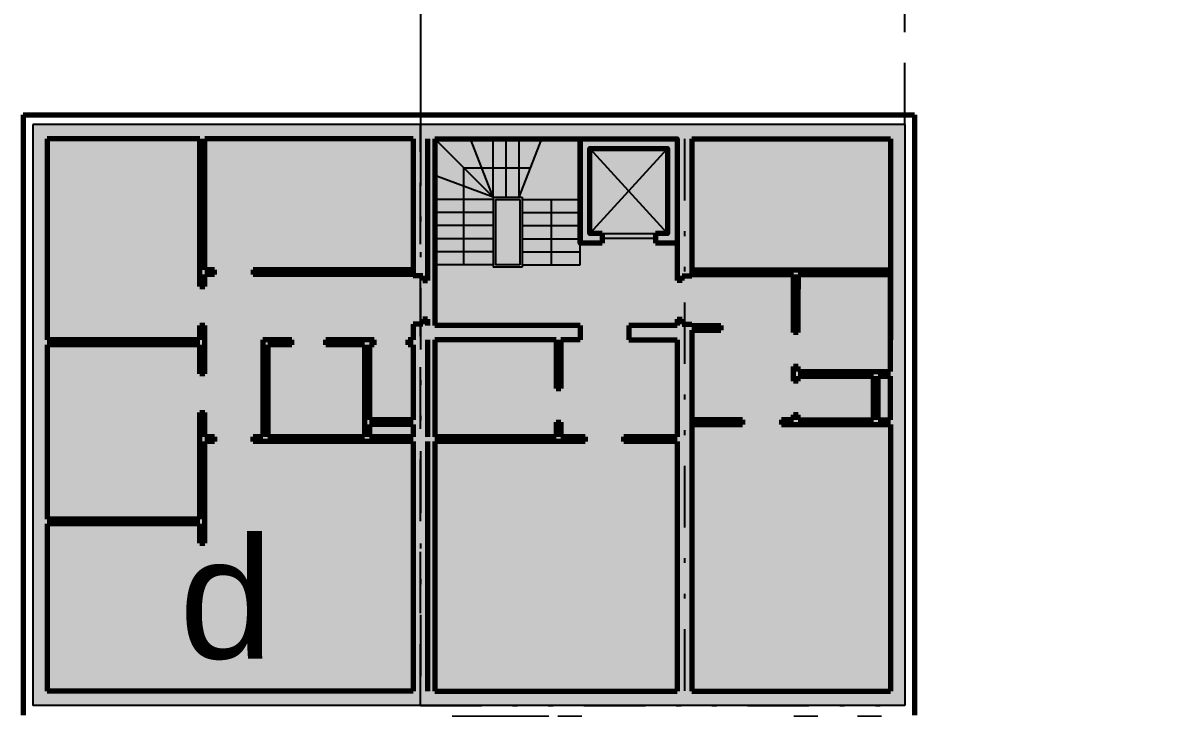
# Model space of a CAD drawing. Header units: metres. Extents: x -664657 to -643449, y -1076720 to -1062383.
# Drawn here: x -643572.14 to -643548.4, y -1071317.28 to -1071303.14 of the extents above; entities that cross this region are included whole.
import ezdxf

# ---------------------------------------------------------------- set-up
doc = ezdxf.new("R2010")
doc.units = ezdxf.units.M
doc.header["$LTSCALE"] = 0.1
doc.linetypes.add('DASHED', pattern=[19.05, 12.7, -6.35])
doc.linetypes.add('DIVIDE', pattern=[31.75, 12.7, -6.35, 0, -6.35, 0, -6.35])
for name, color, linetype in [('AA_THER_popis', 6, 'Continuous'), ('AA_THER_slabá', 4, 'Continuous'), ('AA_THER_srafy', 52, 'Continuous'), ('AA_THER_ZELEŇ', 53, 'Continuous'), ('AA_THER_čerchovaná', 84, 'DIVIDE'), ('AA_THER_čárkovaná', 5, 'DASHED')]:
    doc.layers.add(name, color=color, linetype=linetype)
doc.layers.add('AA_THER_silná', color=1, linetype='Continuous', lineweight=70)
doc.styles.get("Standard").update_dxf_attribs({"font": 'arial.ttf', "width": 0.8})

msp = doc.modelspace()

# ---------------------------------------------------------------- hatches: boundary and pattern name
at = {"layer": 'AA_THER_srafy'}
h = msp.add_hatch(color=31, dxfattribs=at)
h.dxf.hatch_style = 1
h.paths.add_polyline_path([(-643531.936, -1071277.231), (-643563.936, -1071277.231), (-643563.936, -1071287.231), (-643531.936, -1071287.231)])
h.paths.add_polyline_path([(-643563.936, -1071277.231), (-643531.936, -1071277.231), (-643531.936, -1071275.231), (-643571.936, -1071275.231), (-643571.936, -1071287.231), (-643563.936, -1071287.231)])
h.paths.add_polyline_path([(-643563.936, -1071305.231), (-643571.936, -1071305.231), (-643571.936, -1071317.231), (-643563.936, -1071317.231)])
h.paths.add_polyline_path([(-643553.936, -1071305.231), (-643563.936, -1071305.231), (-643563.936, -1071317.231), (-643553.936, -1071317.231)])
h.paths.add_polyline_path([(-643527.936, -1071305.231), (-643541.936, -1071305.231), (-643541.936, -1071317.231), (-643527.936, -1071317.231)], flags=16)
h.paths.add_polyline_path([(-643563.936, -1071335.231), (-643571.936, -1071335.231), (-643571.936, -1071347.231), (-643563.936, -1071347.231)])
h.paths.add_polyline_path([(-643527.936, -1071335.231), (-643563.936, -1071335.231), (-643563.936, -1071347.231), (-643527.936, -1071347.231)])
h.paths.add_polyline_path([(-643563.936, -1071365.623), (-643571.936, -1071367.231), (-643571.936, -1071379.471), (-643538.603, -1071372.769), (-643538.603, -1071368.689), (-643563.936, -1071373.783)])
h.paths.add_polyline_path([(-643538.603, -1071360.529), (-643563.936, -1071365.623), (-643563.936, -1071373.783), (-643538.603, -1071368.689)])
h.paths.add_polyline_path([(-643501.936, -1071275.231), (-643513.936, -1071275.231), (-643513.936, -1071277.231), (-643503.936, -1071277.231), (-643503.936, -1071361.718), (-643513.936, -1071363.729), (-643513.936, -1071367.809), (-643501.936, -1071365.396)])
h.paths.add_polyline_path([(-643503.936, -1071277.231), (-643513.936, -1071277.231), (-643513.936, -1071363.729), (-643503.936, -1071361.718)], flags=17)

# ---------------------------------------------------------------- linework, layer by layer
at = {"layer": 'AA_THER_silná'}
for p, q in [((-643572.136, -1071305.031), (-643553.736, -1071305.031)), ((-643572.136, -1071305.031), (-643572.136, -1071317.431)), ((-643553.736, -1071305.031), (-643553.736, -1071317.431)), ((-643568.486, -1071305.531), (-643571.636, -1071305.531)), ((-643571.636, -1071305.531), (-643571.636, -1071309.681)), ((-643568.486, -1071308.331), (-643568.486, -1071305.531)), ((-643564.086, -1071305.531), (-643568.386, -1071305.531)), ((-643568.386, -1071308.231), (-643568.386, -1071305.531)), ((-643564.086, -1071305.531), (-643564.086, -1071308.356)), ((-643563.786, -1071305.531), (-643563.786, -1071308.456)), ((-643563.636, -1071305.531), (-643563.636, -1071309.381)), ((-643563.636, -1071305.531), (-643560.636, -1071305.531)), ((-643560.636, -1071305.531), (-643560.636, -1071307.681)), ((-643558.636, -1071305.531), (-643558.636, -1071308.456)), ((-643558.336, -1071305.531), (-643554.236, -1071305.531)), ((-643558.336, -1071305.531), (-643558.336, -1071308.356)), ((-643554.236, -1071305.531), (-643554.236, -1071309.681)), ((-643560.186, -1071307.481), (-643560.186, -1071307.681)), ((-643559.086, -1071307.481), (-643559.086, -1071307.681)), ((-643568.186, -1071308.231), (-643568.386, -1071308.231)), ((-643568.186, -1071308.331), (-643568.186, -1071308.231)), ((-643564.086, -1071308.231), (-643567.386, -1071308.231)), ((-643567.386, -1071308.231), (-643567.386, -1071308.331)), ((-643558.336, -1071308.231), (-643554.236, -1071308.231)), ((-643568.486, -1071308.581), (-643568.486, -1071308.331)), ((-643568.186, -1071308.331), (-643568.386, -1071308.331)), ((-643568.386, -1071308.581), (-643568.386, -1071308.331)), ((-643564.086, -1071308.331), (-643567.386, -1071308.331)), ((-643563.886, -1071308.356), (-643564.086, -1071308.356)), ((-643563.886, -1071308.456), (-643563.886, -1071308.356)), ((-643563.886, -1071308.456), (-643563.786, -1071308.456)), ((-643558.536, -1071308.456), (-643558.636, -1071308.456)), ((-643558.536, -1071308.456), (-643558.536, -1071308.356)), ((-643558.536, -1071308.356), (-643558.336, -1071308.356)), ((-643558.336, -1071308.331), (-643556.236, -1071308.331)), ((-643556.236, -1071309.531), (-643556.236, -1071308.331)), ((-643556.236, -1071308.331), (-643556.236, -1071308.631)), ((-643556.136, -1071308.331), (-643554.236, -1071308.331)), ((-643556.136, -1071308.331), (-643554.236, -1071308.331)), ((-643556.136, -1071308.331), (-643554.236, -1071308.331)), ((-643556.136, -1071309.531), (-643556.136, -1071308.331)), ((-643556.136, -1071308.331), (-643556.136, -1071308.631)), ((-643554.236, -1071310.331), (-643554.236, -1071308.331)), ((-643568.486, -1071308.581), (-643568.386, -1071308.581)), ((-643563.786, -1071309.256), (-643563.886, -1071309.256)), ((-643563.886, -1071309.256), (-643563.886, -1071309.356)), ((-643563.786, -1071309.256), (-643563.786, -1071309.381)), ((-643558.636, -1071309.256), (-643558.636, -1071309.381)), ((-643558.636, -1071309.256), (-643558.536, -1071309.256)), ((-643558.536, -1071309.256), (-643558.536, -1071309.356)), ((-643554.236, -1071309.331), (-643554.236, -1071309.131)), ((-643568.486, -1071309.681), (-643568.486, -1071309.381)), ((-643568.386, -1071309.381), (-643568.486, -1071309.381)), ((-643568.386, -1071310.381), (-643568.386, -1071309.381)), ((-643564.086, -1071309.356), (-643564.086, -1071309.681)), ((-643563.886, -1071309.356), (-643564.086, -1071309.356)), ((-643560.636, -1071309.381), (-643563.636, -1071309.381)), ((-643560.636, -1071309.381), (-643560.636, -1071309.681)), ((-643558.636, -1071309.381), (-643559.636, -1071309.381)), ((-643559.636, -1071309.381), (-643559.636, -1071309.681)), ((-643558.536, -1071309.356), (-643558.336, -1071309.356)), ((-643558.336, -1071309.356), (-643558.336, -1071309.381)), ((-643558.336, -1071309.381), (-643557.736, -1071309.381)), ((-643558.336, -1071309.481), (-643558.336, -1071316.931)), ((-643558.336, -1071309.481), (-643557.736, -1071309.481)), ((-643557.736, -1071309.381), (-643557.736, -1071309.481)), ((-643568.486, -1071309.681), (-643571.636, -1071309.681)), ((-643567.186, -1071309.681), (-643567.186, -1071311.681)), ((-643566.586, -1071309.681), (-643567.186, -1071309.681)), ((-643566.586, -1071309.781), (-643566.586, -1071309.681)), ((-643564.886, -1071309.681), (-643565.886, -1071309.681)), ((-643565.886, -1071309.781), (-643565.886, -1071309.681)), ((-643564.886, -1071309.781), (-643564.886, -1071309.681)), ((-643564.086, -1071309.681), (-643564.186, -1071309.681)), ((-643564.186, -1071309.781), (-643564.186, -1071309.681)), ((-643563.786, -1071309.681), (-643563.786, -1071311.681)), ((-643563.636, -1071309.681), (-643563.636, -1071311.681)), ((-643561.136, -1071309.681), (-643563.636, -1071309.681)), ((-643561.136, -1071309.681), (-643561.136, -1071310.681)), ((-643561.036, -1071309.681), (-643561.036, -1071310.681)), ((-643560.636, -1071309.681), (-643561.036, -1071309.681)), ((-643559.636, -1071309.681), (-643558.636, -1071309.681)), ((-643558.636, -1071309.681), (-643558.636, -1071311.681)), ((-643556.136, -1071309.531), (-643556.236, -1071309.531)), ((-643571.636, -1071309.781), (-643571.636, -1071313.381)), ((-643568.486, -1071309.781), (-643571.636, -1071309.781)), ((-643568.486, -1071310.381), (-643568.486, -1071309.781)), ((-643567.086, -1071309.781), (-643567.086, -1071311.681)), ((-643566.586, -1071309.781), (-643567.086, -1071309.781)), ((-643565.086, -1071309.781), (-643565.886, -1071309.781)), ((-643565.086, -1071309.781), (-643565.086, -1071311.681)), ((-643564.986, -1071309.781), (-643564.986, -1071311.331)), ((-643564.886, -1071309.781), (-643564.986, -1071309.781)), ((-643564.086, -1071309.781), (-643564.186, -1071309.781)), ((-643564.086, -1071309.781), (-643564.086, -1071311.331)), ((-643568.386, -1071310.381), (-643568.486, -1071310.381)), ((-643556.236, -1071310.531), (-643556.236, -1071310.231)), ((-643556.136, -1071310.231), (-643556.236, -1071310.231)), ((-643556.136, -1071310.331), (-643556.136, -1071310.231)), ((-643556.136, -1071310.331), (-643554.236, -1071310.331)), ((-643556.136, -1071310.431), (-643554.586, -1071310.431)), ((-643556.136, -1071310.531), (-643556.136, -1071310.431)), ((-643554.586, -1071311.331), (-643554.586, -1071310.431)), ((-643554.486, -1071310.431), (-643554.236, -1071310.431)), ((-643554.486, -1071311.331), (-643554.486, -1071310.431)), ((-643554.236, -1071311.331), (-643554.236, -1071310.431)), ((-643561.136, -1071310.681), (-643561.036, -1071310.681)), ((-643556.136, -1071310.531), (-643556.236, -1071310.531)), ((-643568.486, -1071313.381), (-643568.486, -1071311.181)), ((-643568.486, -1071311.181), (-643568.386, -1071311.181)), ((-643568.386, -1071311.681), (-643568.386, -1071311.181)), ((-643564.086, -1071311.331), (-643564.986, -1071311.331)), ((-643561.136, -1071311.381), (-643561.136, -1071311.681)), ((-643561.136, -1071311.381), (-643561.036, -1071311.381)), ((-643561.036, -1071311.381), (-643561.036, -1071311.681)), ((-643557.286, -1071311.331), (-643558.336, -1071311.331)), ((-643557.286, -1071311.331), (-643557.286, -1071311.431)), ((-643556.236, -1071311.331), (-643556.486, -1071311.331)), ((-643556.486, -1071311.331), (-643556.486, -1071311.431)), ((-643556.236, -1071311.331), (-643556.236, -1071311.231)), ((-643556.136, -1071311.231), (-643556.236, -1071311.231)), ((-643556.136, -1071311.331), (-643556.136, -1071311.231)), ((-643556.136, -1071311.331), (-643554.586, -1071311.331)), ((-643554.486, -1071311.331), (-643554.236, -1071311.331)), ((-643564.986, -1071311.431), (-643564.986, -1071311.681)), ((-643564.086, -1071311.431), (-643564.986, -1071311.431)), ((-643564.086, -1071311.431), (-643564.086, -1071311.681)), ((-643558.336, -1071311.431), (-643557.286, -1071311.431)), ((-643556.486, -1071311.431), (-643554.236, -1071311.431)), ((-643554.236, -1071311.431), (-643554.236, -1071316.931)), ((-643568.186, -1071311.681), (-643568.386, -1071311.681)), ((-643568.386, -1071313.881), (-643568.386, -1071311.781)), ((-643568.186, -1071311.781), (-643568.386, -1071311.781)), ((-643568.186, -1071311.681), (-643568.186, -1071311.781)), ((-643567.186, -1071311.681), (-643567.386, -1071311.681)), ((-643567.386, -1071311.781), (-643567.386, -1071311.681)), ((-643564.086, -1071311.781), (-643567.386, -1071311.781)), ((-643565.086, -1071311.681), (-643567.086, -1071311.681)), ((-643564.086, -1071311.681), (-643564.986, -1071311.681)), ((-643564.086, -1071311.781), (-643564.086, -1071316.931)), ((-643563.786, -1071311.781), (-643563.786, -1071316.931)), ((-643561.136, -1071311.681), (-643563.636, -1071311.681)), ((-643563.636, -1071311.781), (-643563.636, -1071316.931)), ((-643560.536, -1071311.781), (-643563.636, -1071311.781)), ((-643560.536, -1071311.681), (-643561.036, -1071311.681)), ((-643560.536, -1071311.681), (-643560.536, -1071311.781)), ((-643558.636, -1071311.681), (-643559.736, -1071311.681)), ((-643559.736, -1071311.781), (-643559.736, -1071311.681)), ((-643558.636, -1071311.781), (-643559.736, -1071311.781)), ((-643558.636, -1071311.781), (-643558.636, -1071316.931)), ((-643568.486, -1071313.381), (-643571.636, -1071313.381)), ((-643571.636, -1071313.481), (-643571.636, -1071316.931)), ((-643568.486, -1071313.481), (-643571.636, -1071313.481)), ((-643568.486, -1071313.881), (-643568.486, -1071313.481)), ((-643568.486, -1071313.881), (-643568.386, -1071313.881)), ((-643564.086, -1071316.931), (-643571.636, -1071316.931)), ((-643563.636, -1071316.931), (-643558.636, -1071316.931)), ((-643558.336, -1071316.931), (-643554.236, -1071316.931))]:
    msp.add_line(p, q, dxfattribs=at)
for points in [[(-643560.186, -1071307.681), (-643560.636, -1071307.681), (-643560.636, -1071305.531), (-643558.636, -1071305.531), (-643558.636, -1071307.681), (-643559.086, -1071307.681)], [(-643560.186, -1071307.481), (-643560.436, -1071307.481), (-643560.436, -1071305.731), (-643558.836, -1071305.731), (-643558.836, -1071307.481), (-643559.086, -1071307.481)]]:
    msp.add_lwpolyline(points, dxfattribs=at)
at = {"layer": 'AA_THER_slabá'}
for p, q in [((-643571.936, -1071305.231), (-643571.936, -1071317.231)), ((-643553.936, -1071305.231), (-643571.936, -1071305.231)), ((-643553.936, -1071305.231), (-643553.936, -1071317.231)), ((-643562.436, -1071306.731), (-643563.636, -1071305.531)), ((-643562.436, -1071306.731), (-643562.901, -1071305.531)), ((-643562.436, -1071306.731), (-643562.436, -1071305.531)), ((-643562.166, -1071306.731), (-643562.166, -1071305.531)), ((-643561.896, -1071306.731), (-643561.896, -1071305.531)), ((-643561.896, -1071306.731), (-643561.431, -1071305.531)), ((-643558.836, -1071307.481), (-643560.436, -1071305.731)), ((-643560.436, -1071307.481), (-643558.836, -1071305.731)), ((-643563.036, -1071308.131), (-643563.036, -1071306.131)), ((-643563.036, -1071306.131), (-643561.664, -1071306.131)), ((-643562.436, -1071306.731), (-643563.636, -1071306.286)), ((-643562.436, -1071306.781), (-643563.636, -1071306.781)), ((-643562.436, -1071306.731), (-643562.436, -1071308.181)), ((-643562.436, -1071306.731), (-643561.836, -1071306.731)), ((-643562.386, -1071306.781), (-643562.386, -1071308.131)), ((-643562.386, -1071306.781), (-643561.886, -1071306.781)), ((-643561.886, -1071306.781), (-643561.886, -1071308.131)), ((-643561.836, -1071306.731), (-643561.836, -1071308.181)), ((-643561.836, -1071306.781), (-643560.636, -1071306.781)), ((-643561.236, -1071306.781), (-643561.236, -1071308.131)), ((-643562.436, -1071307.051), (-643563.636, -1071307.051)), ((-643561.836, -1071307.051), (-643560.636, -1071307.051)), ((-643562.436, -1071307.321), (-643563.636, -1071307.321)), ((-643561.836, -1071307.321), (-643560.636, -1071307.321)), ((-643562.436, -1071307.591), (-643563.636, -1071307.591)), ((-643561.836, -1071307.591), (-643560.636, -1071307.591)), ((-643560.186, -1071307.481), (-643559.086, -1071307.481)), ((-643560.186, -1071307.581), (-643559.086, -1071307.581)), ((-643560.636, -1071308.131), (-643560.636, -1071307.681)), ((-643562.436, -1071307.861), (-643563.636, -1071307.861)), ((-643561.836, -1071307.861), (-643560.636, -1071307.861)), ((-643562.436, -1071308.131), (-643563.636, -1071308.131)), ((-643561.836, -1071308.181), (-643562.436, -1071308.181)), ((-643561.886, -1071308.131), (-643562.386, -1071308.131)), ((-643561.836, -1071308.131), (-643560.636, -1071308.131)), ((-643553.936, -1071317.231), (-643571.936, -1071317.231))]:
    msp.add_line(p, q, dxfattribs=at)
msp.add_lwpolyline([(-643563.936, -1071287.231), (-643563.936, -1071305.231)], dxfattribs=at)
at = {"layer": 'AA_THER_ZELEŇ'}
for points, const_width in [([(-643562.284, -1071317.431), (-643562.284, -1071327.483)], 2), ([(-643560.85, -1071317.431), (-643560.85, -1071327.483)], 0.5), ([(-643555.979, -1071317.431), (-643555.979, -1071327.483)], 0.5), ([(-643554.669, -1071317.431), (-643554.669, -1071327.483)], 0.5)]:
    msp.add_lwpolyline(points, dxfattribs=dict(at, const_width=const_width))
at = {"layer": 'AA_THER_čerchovaná'}
for p, q in [((-643571.936, -1071305.231), (-643571.936, -1071317.231)), ((-643553.936, -1071305.231), (-643571.936, -1071305.231)), ((-643563.936, -1071305.231), (-643563.936, -1071317.231)), ((-643553.936, -1071305.231), (-643563.936, -1071305.231)), ((-643553.936, -1071305.231), (-643553.936, -1071317.231)), ((-643553.936, -1071305.231), (-643553.936, -1071317.231)), ((-643558.486, -1071305.531), (-643558.486, -1071317.231)), ((-643563.936, -1071317.231), (-643553.936, -1071317.231))]:
    msp.add_line(p, q, dxfattribs=at)
at = {"layer": 'AA_THER_čárkovaná'}
for p, q in [((-643553.936, -1071305.231), (-643553.936, -1071287.231)), ((-643563.936, -1071317.231), (-643563.936, -1071305.231))]:
    msp.add_line(p, q, dxfattribs=at)

# ---------------------------------------------------------------- texts
at = {"layer": 'AA_THER_popis'}
msp.add_text('d', height=2.5, dxfattribs=at).set_placement((-643568.914, -1071316.261))

doc.saveas('drawing.dxf')
